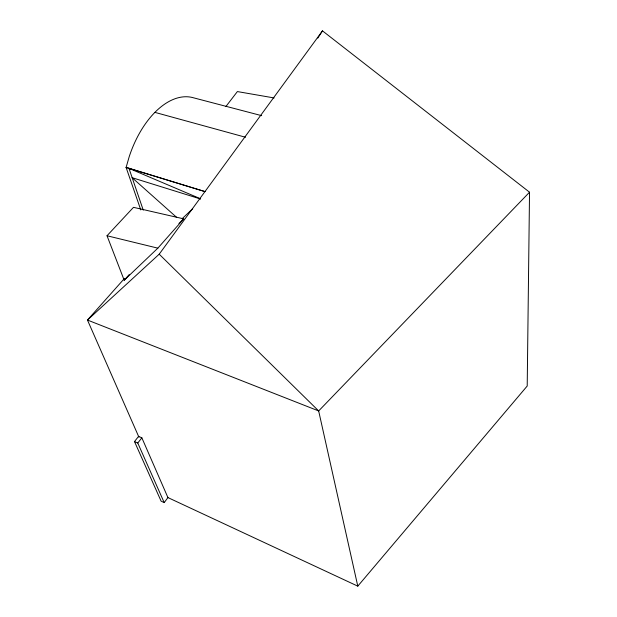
<?xml version="1.0" encoding="UTF-8"?>
<svg xmlns="http://www.w3.org/2000/svg" width="617" height="617" viewBox="0 0 617 617"><rect width="100%" height="100%" fill="white"/><g stroke="black" fill="none" stroke-linecap="round" stroke-linejoin="round"><path stroke-width="0.93" d="M138.918 437.144L87.467 320.053L159.201 254.189L322.475 30.85L529.533 192.211L527.211 386.018L357.791 586.15L167.454 497.356M140.784 209.919L126.107 167.469L129.177 156.787A79.709 45.635 -74.1 0 1 193.499 97.802L261.67 115.664M317.794 38.1L322.475 30.85M164.207 502.608L167.924 497.572L141.856 437.823L138.578 436.373L134.491 441.571L161.114 501.158L164.207 502.608L137.768 443.029L134.491 441.571M225.822 106.625L237.375 91.571L274.11 97.941M137.768 443.029L141.856 437.823M157.844 248.157L183.75 218.865L133.496 207.335L107.019 235.756L124.187 280.226L157.844 248.157L107.019 235.756M124.187 280.226L129.192 274.596M124.526 278.383L87.467 320.053L318.665 410.945L357.791 586.15M143.252 210.135L128.945 168.264M529.533 192.211L318.665 410.945L159.201 254.189M178.915 223.516L183.75 218.865M182.277 218.572L192.666 208.731M154.898 112.371L245.527 137.252M126.107 167.469L205.129 191.64L126.169 167.408M200.533 198.982L132.1 177.681L176.609 217.346M128.891 168.325L200.587 198.797"/></g></svg>
